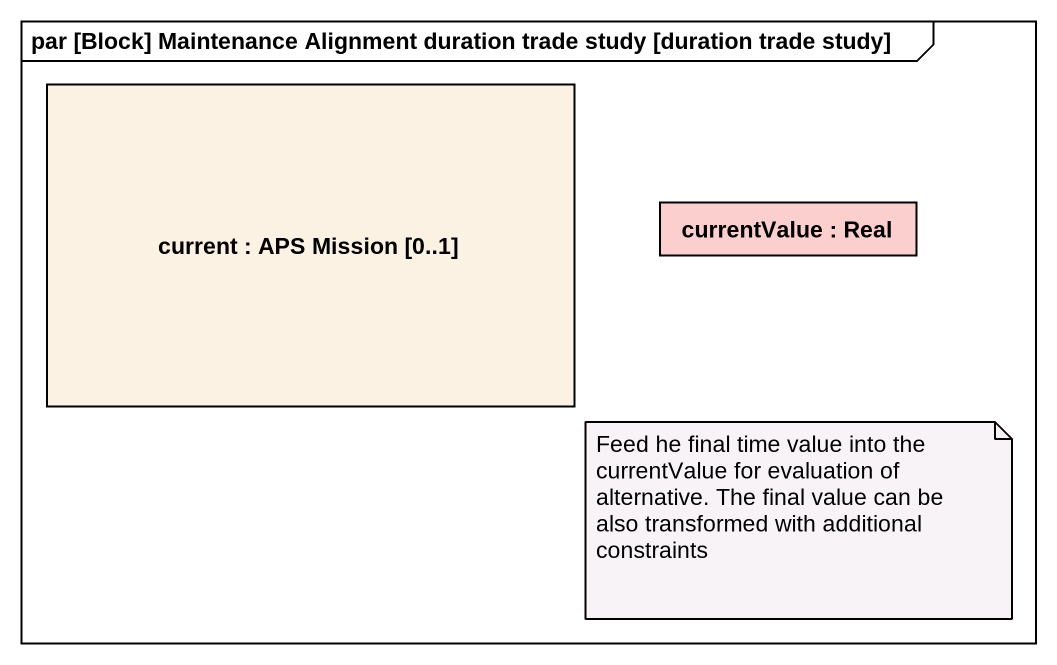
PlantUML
@startuml
mainframe par [Block] Maintenance Alignment duration trade study [duration trade study]
rectangle "current : APS Mission [0..1]" as current
rectangle "currentValue : Real" as currentValue #FCCFCF
note as N1
  Feed he final time value into the currentValue for evaluation of alternative. The final value can be also transformed with additional constraints
end note
@enduml
